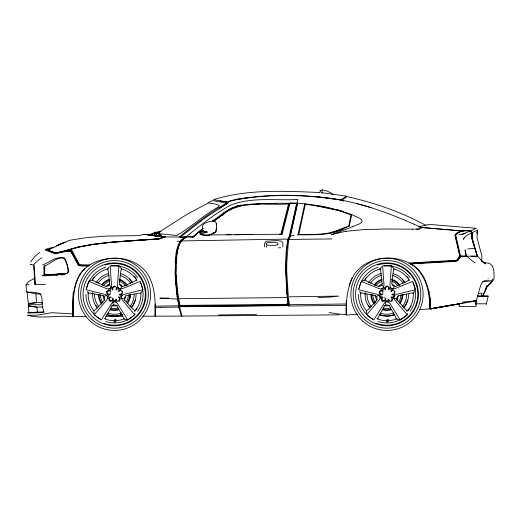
<?xml version="1.0" encoding="UTF-8"?>
<svg xmlns="http://www.w3.org/2000/svg" width="520" height="520" viewBox="0 0 520 520"><rect width="100%" height="100%" fill="white"/><g stroke="black" fill="none" stroke-linecap="round" stroke-linejoin="round"><path stroke-width="0.78" d="M72.65 313.878L51.747 312.709L36.666 315.218L27.508 315.218C42.322 319.332 57.648 314.815 72.67 316.836C72.657 304.447 72.339 291.655 77.058 279.955C82.154 266.201 96.934 259.415 110.734 258.433C126.685 256.789 144.508 264.004 150.527 279.786C155.48 291.239 155.344 303.933 155.109 316.18L142.935 316.212M114.231 322.114L114.231 320.229L114.816 319.54L115.765 319.8L115.765 320.651L114.816 320.911L114.231 320.229M114.816 322.166L114.816 320.911M115.765 321.906L115.765 319.8M357.481 314.19L346.249 315.029L346.249 300.437M386.711 322.114L386.711 320.229L387.303 319.54L388.251 319.8L388.251 320.651L387.303 320.911L386.711 320.229M387.303 322.166L387.303 320.911M388.251 321.906L388.251 319.8M203.469 230.802L200.031 232.394L200.629 234.058C205.296 235.872 210.802 235.378 214.844 232.317L211.776 233.617M155.22 303.999L155.109 316.18L181.675 316.089M481.787 261.664L481.897 256.061L476.996 237.484L477.425 230.529M216.469 227.799L215.56 231.985M107.965 291.538L112.567 288.015L113.139 286.644L114.51 286.072L115.882 286.644L116.454 288.015L119.931 290.543L121.413 290.661L122.382 291.792L122.265 293.274L121.134 294.236L119.203 299.709M380.445 291.538L385.053 288.015L385.619 286.644L386.997 286.072L388.369 286.644L388.934 288.015L392.412 290.543L393.894 290.661L394.862 291.792L394.745 293.274L393.614 294.236L391.69 299.709M134.947 313.469L134.803 314.841L127.731 319.982L117.65 303.791L116.227 302.185L114.51 301.815L112.801 302.185L111.371 303.791L101.29 319.982L94.218 314.841L106.502 300.248L107.588 298.396L107.413 296.654L106.528 295.139L104.559 294.275L86.047 289.692L88.751 281.378L106.424 288.555L108.517 289.01L110.123 288.308L111.293 287.001L111.501 284.863L110.142 265.837L118.885 265.837L121.648 268.925L120.828 270.861L119.32 283.94L120.666 285.877L122.922 286.553L134.894 281.079L136.481 279.702M407.426 313.469L407.29 314.841L400.218 319.982L390.137 303.791L388.707 302.185L386.997 301.815L385.281 302.185L383.857 303.791L373.776 319.982L366.704 314.841L378.982 300.248L380.068 298.396L379.893 296.654L379.009 295.139L377.046 294.275L358.527 289.692L361.231 281.378L378.904 288.555L381.004 289.01L382.603 288.308L383.773 287.001L383.988 284.863L382.623 265.837L391.365 265.837L394.134 268.925L393.315 270.861L391.807 283.94L393.146 285.877L395.408 286.553L407.375 281.079L408.967 279.702M134.803 314.841L122.519 300.248L121.433 298.396L121.615 296.654L122.492 295.139L124.462 294.275L142.974 289.692L140.276 281.378L122.603 288.555L120.503 289.01L118.898 288.308L117.734 287.001L117.52 284.863L118.885 265.837M407.29 314.841L395.005 300.248L393.919 298.396L394.095 296.654L394.979 295.139L396.942 294.275L415.46 289.692L412.757 281.378L395.083 288.555L392.99 289.01L391.385 288.308L390.215 287.001L390.007 284.863L391.365 265.837M121.173 298.389L121.362 296.569L122.272 294.99M393.653 298.389L393.841 296.569L394.758 294.99M44.791 265.59L44.57 274.586L62.589 273.949M321.913 193.511L322.186 191.152M175.851 263.413L176.202 260.377M176.378 258.863L176.728 255.827M176.904 254.312L177.255 251.284M92.606 294.444L92.82 292.832M365.092 294.444L365.3 292.832M135.226 310.713L133.425 309.634L124.52 299.936L124.469 297.583L125.898 295.704L138.801 293.098L140.894 293.28L142.279 290.888M407.713 310.713L405.912 309.634L397.007 299.936L396.949 297.583L398.379 295.704L411.281 293.098L413.374 293.28L414.765 290.888M288.262 295.854L286.709 271.057L286.774 262.529L288.269 243.503L289.036 239.064L290.803 235.827L289.978 235.833L288.243 239.07L286.735 250.016L286.013 262.535L285.948 271.07L287.502 295.861L288.646 304.986L289.406 304.974L288.509 298.077M88.53 292.136L88.14 294.346A26.37 26.37 0 0 0 93.177 309.849L94.25 310.889M361.01 292.136L360.62 294.346A26.37 26.37 0 0 0 365.657 309.849L366.737 310.889M129.779 298.578L130.611 294.444M402.266 298.578L403.098 294.444M212.251 221.169C221.169 215.176 229.508 207.044 240.533 205.244C259.266 203.008 278.194 203.073 297.031 203.463L297.863 199.453C275.704 200.844 251.862 196.703 230.737 205.114C214.377 213.739 200.2 225.856 185.608 237.081C173.114 243.88 176.293 261.333 175.084 273.189C175.806 284.329 176.527 295.555 179.062 306.469L288.346 305.377C286.598 294.151 286.351 282.776 285.656 271.459C286.403 259.382 284.7 246.116 289.985 234.949M352.255 226.817L359.691 223.737L361.329 222.671L362.05 221.182L361.66 219.707L360.185 218.543L351.722 214.624L351.052 214.994L348.693 226.129C333.372 234.488 315.868 235.02 298.812 234.422L297.901 234.858L304.824 203.775L323.544 206.394L343.564 211.523M351.722 214.624L349.2 226.538L348.693 226.129L329.972 233.083M298.812 234.422L305.305 204.386L304.824 203.775L297.024 203.483M492.668 279.136L492.303 280.846L486.642 286.761L485.491 288.802L486.018 288.808L487.045 286.767L487.532 286.786L493.916 279.227C494.065 273.93 494.969 264.55 488.15 263.055L483.132 262.594M290.316 233.435L290.979 230.399M291.311 228.878L296.855 204.23M319.93 192.692L320.346 190.847L322.303 189.963L327.19 191.074L331.052 193.044L331.819 194.194M105.346 319.105L105.82 317.057L112.288 305.597L114.51 304.811L116.74 305.597L123.201 317.057L123.676 319.105M377.825 319.105L378.3 317.057L384.768 305.597L386.997 304.811L389.22 305.597L395.688 317.057L396.162 319.105M486.239 304.447L488.176 296.088L477.425 296.114M112.71 299.163L112.366 300.606L111.098 301.386L109.648 301.041L108.875 299.774L109.22 298.324L107.562 292.767M385.19 299.163L384.846 300.606L383.578 301.386L382.135 301.041L381.355 299.774L381.7 298.324L380.049 292.767M280.852 234.618L288.574 203.925L289.425 203.287M179.205 244.55L180.674 240.936L288.639 239.07L290.394 235.833L297.7 203.086L290.101 202.891L281.996 234.65L281.528 234.221L289.25 203.535M68.575 271.518L68.855 270.426M481.41 295.432L481.995 293.176L478.107 293.43M156.709 236.522L156.812 234.403L154.602 233.083L155.798 232.128L156.215 232.499L154.915 233.525L154.602 233.083M177.469 250.523L178.964 245.186M110.546 292.637L109.805 294.918L107.53 294.177M383.032 292.637L382.291 294.918L380.01 294.177M176.098 253.832L177.385 250.088M177.899 248.586L178.666 246.337M179.439 244.088L180.213 241.839M463.392 239.688L464.126 237.594M179.998 241.332C172.432 262.048 175.383 284.85 179.355 306.079L180.122 306.065C177.606 295.152 176.846 283.933 176.137 272.786C177.385 261.125 174.129 243.815 186.355 237.042L185.269 237.166L179.998 241.332L177.06 241.196M42.88 306.885L36.874 307.106L28.964 305.728L28.197 304.726L28.795 303.849L36.511 302.64L42.718 302.419M349.187 285.123L352.105 277.7M115.882 289.393L116.454 288.015M388.369 289.393L388.934 288.015M482.788 295.802L487.091 285.5M92.541 279.702L94.127 281.079L106.099 286.553L108.362 285.877L109.701 283.94L108.192 270.861L107.374 268.925L109.22 266.864M365.027 279.702L366.613 281.079L378.579 286.553L380.841 285.877L382.181 283.94L380.679 270.861L379.86 268.925L381.7 266.864M135.363 300.072L132.951 305.182L131.001 307.723M407.849 300.072L405.438 305.182L403.488 307.723M92.19 280.858L93.177 278.844A26.37 26.37 0 0 1 106.359 269.262L108.583 268.95M364.676 280.858L365.657 278.844A26.37 26.37 0 0 1 378.846 269.262L381.069 268.95M120.503 289.01L121.778 286.455M392.99 289.01L394.264 286.455M482.898 295.867L486.499 288.828M470.132 231.322L476.112 228.28M30.661 262.002L34.223 257.101L39.624 252.434M463.976 238.394C465.199 235.775 468.215 234.786 470.581 233.461M109.648 301.041L110.117 300.397L116.662 300.606L117.93 301.386L119.373 301.041L120.153 299.774L119.802 298.324L118.534 297.55M382.135 301.041L382.597 300.397L389.142 300.606L390.41 301.386L391.859 301.041L392.632 299.774L392.288 298.324L391.021 297.55M28.964 312.845L28.282 305.604L28.659 306.195L28.964 305.728M475.169 248.69L477.25 256.269L472.03 238.544L471.816 232.785L470.334 230.958C465.101 230.302 458.952 230.763 455.247 234.994L460.129 256.1L457.47 260.091L456.072 260.8L409.825 263.503C392.119 253.786 366.788 256.978 354.594 273.91C347.126 286.156 345.943 300.995 346.242 315.029M135.291 310.908L136.981 308.412M407.771 310.908L409.461 308.412M410.312 307.164L411.157 305.916M179.062 306.469L179.842 305.37M108.96 298.591L110.37 296.654M112.19 300.937L113.601 298.994L111.663 297.589M381.446 298.591L382.85 296.654M384.676 300.937L386.081 298.994L384.144 297.589M204.113 230.971L203.788 231.374L207.097 231.92L200.031 232.394M92.716 278.947L94.133 277.219M365.196 278.947L366.62 277.219M26.169 284.55L28.594 281.613L34.769 278.181M84.65 268.639C72.52 281.32 73.06 300.027 73.099 316.413L86.093 316.375M109.376 294.119L107.894 294.236L106.763 293.274L106.645 291.792L107.608 290.661L109.09 290.543L110.221 291.506M381.856 294.119L380.374 294.236L379.243 293.274L379.125 291.792L380.094 290.661L381.576 290.543L382.707 291.506M62.283 252.187L63.284 251.056L61.73 252.629M111.501 287.163L110.279 288.522L108.609 289.263M383.981 287.163L382.759 288.522L381.095 289.263M134.232 311.409L135.85 309.849A26.37 26.37 0 0 0 140.888 294.346L140.627 292.87M406.718 311.409L408.33 309.849A26.37 26.37 0 0 0 413.368 294.346L413.107 292.87M34.19 264.017L39.104 259.565L41.828 257.868M68.432 272.07L67.282 273.163L65.377 273.65M186.277 236.685L184.132 238.355M113.958 242.138L157.008 239.142L160.251 238.693L164.951 236.964L192.004 237.01L192.465 237.354L202.989 228.423M192.465 237.354L200.519 230.367M118.801 291.506L119.931 290.543M391.281 291.506L392.412 290.543M34.002 264.225L35.204 283.81L35.691 284.427M178.978 237.192C194.337 224.874 209.839 212.505 227.025 202.794L225.622 202.917L212.381 200.59L208.033 202.696M154.459 233.675L155.37 232.96L155.194 232.44L153.875 233.48L155.46 236.002M203.047 228.514L193.141 236.958L187.876 236.665M185.582 237.075L180.161 237.224L205.842 217.367L227.558 203.327L228.345 202.716L228.241 202.053L232.499 200.506M180.674 240.936L183.553 238.791M30.518 264.349L31.194 264.31C28.945 264.147 34.184 264.543 33.768 266.071L34.931 284.615L34.684 275.158M224.913 213.161L213.363 221.436C222.053 215.605 230.197 207.662 240.844 205.686M221.637 215.742L222.924 214.819M345.69 196.736L340.691 200.011C305.045 194.383 267.95 193.492 232.486 200.486M152.594 235.131L152.159 235.358L152.601 233.591L154.726 232.797L160.888 234.702L161.278 235.553L160.049 235.255M45.377 249.958L55.27 253.806L64.461 251.654L70.895 251.342L78.299 264.947L79.255 265.72L88.231 265.863L89.635 264.908L81.633 264.882L79.164 264.101L71.994 250.692L65.487 250.9L55.159 253.37L45.305 249.47M42.549 265.064C49.199 262.36 56.934 255.547 64.337 258.239C66.255 262.496 68.816 267.69 67.841 272.506L66.69 273.598L64.785 274.086L43.979 275.022L42.549 275.717M345.67 196.755L346.587 196.138L321.731 192.692M157.579 233.097L187.772 213.876L208.416 202.924L214.929 203.944L219.323 205.381L218.836 206.427L217.328 207.623C202.885 215.508 190.989 227.526 176.728 235.45L157.709 233.571M223.763 212.894L232.414 207.727M110.487 297.55L109.22 298.324L110.117 300.397M382.967 297.55L381.7 298.324L382.597 300.397M219.531 208.182L227.539 203.307M93.795 310.713L95.596 309.634L104.501 299.936L104.559 297.583L103.123 295.704L90.227 293.098L88.134 293.28L87.087 291.486M366.281 310.713L368.082 309.634L376.981 299.936L377.039 297.583L375.609 295.704L362.707 293.098L360.613 293.28L359.574 291.486M113.867 287.248L112.567 288.015L113.139 289.393M386.347 287.248L385.053 288.015L385.619 289.393M155.37 232.96L154.07 232.369L155.798 232.128M156.182 233.395L158.171 232.264L159.783 232.128M412.594 229.197L419.458 229.002L421.922 227.65L413.862 224.133M124.644 318.377L122.662 319.43A26.37 26.37 0 0 1 106.359 319.43L104.377 318.377M397.124 318.377L395.142 319.43A26.37 26.37 0 0 1 378.846 319.43L376.863 318.377M229.879 209.95C247.845 200.987 269.256 205.406 288.574 203.925M103.994 296.459L106.528 295.139M376.474 296.459L379.009 295.139M65.728 241.982L48.691 249.535L51.896 248.346M67.99 241.078L65.559 242.067M470.801 233.266L477.464 230.159M477.575 231.368C476.665 231.478 476.444 233.948 477.438 233.753M472.024 232.752L472.179 238.225L477.347 256.269L472.037 238.258L472.024 232.752L470.509 230.841C465.121 230.152 458.666 230.425 454.857 234.878L459.843 256.536L460.499 256.106L455.65 234.852C459.394 230.75 465.354 230.289 470.509 230.841M470.334 230.958L463.593 233.772L458.731 234.78M56.706 245.772L64.116 242.554L56.712 245.758L61.393 243.607M88.751 281.378L91.91 279.981M361.231 281.378L364.39 279.981M122.233 314.522C117.364 316.576 111.43 316.251 106.581 314.269M394.713 314.522C389.844 316.576 383.91 316.251 379.06 314.269M345.501 229.528L352.281 226.805M61.308 243.646L64.044 242.567M337.948 232.408L345.521 229.522M319.481 192.498C284.336 191.1 247.533 188.942 213.59 199.693L227.071 202.046L231.036 200.558M343.7 228.897C329.44 235.957 313.333 234.546 297.901 234.858M208.871 235.411L210.132 234.949L281.528 234.221M68.185 240.506L87.601 237.49L107.263 236.041L139.88 235.612L142.227 234.546L144.515 234.26L158.256 236.314L165.353 236.756L163.69 237.061L160.589 238.641L157.105 239.031L113.965 242.008L93.23 244.55M337.968 232.401L331.448 234.689L338.215 232.921M119.912 315.185L122.194 314.366M392.399 315.185L394.674 314.366M465.205 233.435L461.305 234.637M148.48 235.352L153.576 233.539M155.766 232.758L159.828 232.011M203.515 230.412L200.831 231.361L199.661 232.317L200.167 234.189L202.794 235.19L209.775 235.203M148.798 234.858L153.303 233.363M155.558 232.615L157.814 231.868L160.999 231.621M117.981 291.122L120.263 290.381M121.628 292.032L122.382 291.792M119.216 294.918L122.252 293.93M390.468 291.122L392.743 290.381M394.108 292.032L394.862 291.792M391.697 294.918L394.738 293.93M64.76 251.024C88.322 242.847 113.588 242.177 138.216 240.103C147.049 239.115 156.423 240.331 164.678 236.769L160.076 238.44L156.741 238.921L113.932 241.924L93.165 244.361L77.545 247.169M207.344 232.108L200.629 234.058M60.522 251.856L56.355 253.058L51.545 251.492M231.023 200.531C267.046 193.108 304.792 194.155 341.029 199.869M77.76 247.175L64.61 250.887L65.007 250.848M236.775 206.122L240.539 205.264M67.568 250.9L65.266 251.427L63.564 251.03M112.73 301.932L114.51 301.548L116.298 301.932M385.209 301.932L386.997 301.548L388.778 301.932M338.195 232.934L346.177 231.25M294.073 235.404L289.308 236.23L296.641 203.469L297.408 203.495L290.127 236.217L287.963 239.46L331.988 238.921M212.128 221.136C208.514 221.637 200.609 223.411 202.553 228.605M463.086 302.919L459.257 303.673L459.257 306.449M464.613 302.62L466.147 302.322M469.969 301.567L471.504 301.269M475.183 262.841L471.276 260.24L466.895 256.236L460.779 256.172L458.113 260.156L456.716 260.865L410.469 263.569C426.556 272.344 430.359 292.097 430.365 308.887L450.769 305M452.335 304.7L453.901 304.401M93.32 244.394L77.642 247.344L65.026 251.219L71.76 251.147L78.734 264.524L79.684 265.298L88.66 265.44M459.609 303.875L430.365 308.887L458.315 303.953M153.784 235.599L155.363 235.319M459.563 303.752L430.365 308.887L458.348 304.005M430.365 308.887L476.255 300.924L480.545 285.753L482.203 282.256L484.614 280.644L492.303 280.846L482.664 281.762M236.633 199.297L248.066 197.639M61.464 274.989L64.695 274.553M346.151 231.257L363.565 229.651M55.984 274.307L65.585 273.683M418.606 226.785L429.15 224.393L475.735 228.261M243.211 205.335L244.777 205.153M247.136 204.88L249.496 204.614M473.753 248.397L467.688 248.983M54.067 247.448L50.869 247.78L45.65 249.314L55.569 253.175L65.533 250.9L64.376 251.232L70.759 250.991L78.364 264.979L80.769 265.837L88.231 265.863M29.218 312.825L37.395 312.033L43.803 312.033M192.868 236.919L194.447 236.769M212.68 221.033L213.941 220.916C216.905 221.728 216.632 225.362 216.58 227.76A5.122 1.345 89.3 0 1 215.664 232.375L214.37 233.175L213.037 233.253M156.559 239.447L158.984 239.233M42.653 302.757L41.087 302.894L42.569 302.848M286.676 303.641L288.288 303.505L287.255 296.757M462.566 302.016L476.255 300.924L473.142 300.931M416.338 229.229L419.497 228.989M406.445 310.55L408.05 310.433M419.289 309.595L429.722 308.822L429.722 294.378M192.81 236.379L194.395 236.281M57.928 275.379L42.373 275.815M55.237 274.339L60.138 274.086M64.864 250.972L68.023 250.816M255.951 204.243L259.194 204.081M265.675 203.762L275.958 203.58M363.538 229.658L386.841 228.982L412.633 229.19M318 297.557L329.933 297.07L338.793 296.101L287.267 296.855M59.82 274.125L60.379 274.105M252.649 234.468L235.072 234.734M458.367 303.492L459.726 303.459M35.464 284.615L45.357 284.486M26 284.765L28.997 284.719M256.542 314.509L218.53 314.945M288.243 239.07L289.036 239.064M476.625 256.236L460.129 256.1M168.786 298.07L159.881 298.161L177.593 299.097M288.067 297.564L178.269 298.701L177.983 296.992M288.164 304.33L179.667 305.409L179.822 306.728L289.075 305.637M179.738 306.072L288.217 304.986M28.438 304.115L27.008 292.038L35.425 292.454L39.91 293.566L41.652 296.562L42.439 303.739M46.989 274.625L44.7 274.638L44.427 274.105M105.58 316.322L122.629 316.271M278.649 247.786L280.728 247.786M477.425 296.12L488.176 296.12M475.891 303.797L486.395 303.797M28.197 304.726L42.471 304.726L42.62 303.375M459.257 306.423L476.047 306.449L476.047 300.528M27.274 312.851L36.478 312.851L43.998 312.078L42.484 307.203L42.477 305.714M339.053 314.847L181.285 316.089L178.678 306.469L179.452 306.462L182.065 316.082M226.213 234.702L231.049 234.722M279.565 234.254L281.886 234.267M471.51 256.165L477.938 256.341L480.786 259.818M346.223 314.373L339.885 314.23L329.212 312.565M486.642 286.761L487.045 286.767M156.891 235.216L161.057 235.677L160.563 234.923M27.008 292.038L35.919 293.826L41.113 294.132M154.07 232.369L155.194 232.44M158.165 236.314L155.46 233.994M458.653 257.927L460.05 258.031M392.132 294.119L393.614 294.236M119.652 294.119L121.134 294.236M158.529 236.509L162.409 236.86M485.485 263.048L483.86 262.762L481.878 260.91M28.659 306.195L36.874 307.106L37.395 312.033M157.099 236.314L144.787 234.455M305.305 204.386C320.879 206.174 336.499 208.975 351.052 214.994M318.103 196.833L340.71 199.992M393.66 269.055L395.142 269.262A26.37 26.37 0 0 1 408.33 278.844L409.318 280.858M121.18 269.055L122.662 269.262A26.37 26.37 0 0 1 135.85 278.844L136.832 280.858M393.919 298.396L396.747 298.818M121.433 298.396L124.267 298.818M419.64 227.318L421.876 227.662M319.911 190.775L320.346 190.847M220.181 200.915L227.058 202.026M317.005 205.992L336.135 209.95M396.838 319.254L400.218 319.982M124.352 319.254L127.731 319.982M342.147 200.72L343.662 201.052M71.207 252.701L72.735 253.039M405.334 220.395C384.462 211.64 362.979 204.159 340.691 200.011L341.393 200.558L347.087 196.593C374.426 202.781 401.251 211.972 425.906 225.394M356.493 203.502L371.469 207.694M336.55 209.475L351.741 214.611M381.245 290.381L383.526 291.122M379.125 291.792L379.88 292.032M156.039 232.609L160.888 234.702M108.765 290.381L111.04 291.122M106.645 291.792L107.4 292.032M50.876 251.244L46.371 249.217M405.288 220.409L413.901 224.12M392.893 289.263L391.228 288.522L390.007 287.163M120.413 289.263L118.742 288.522L117.526 287.163M64.337 258.239C57.408 256.23 50.811 263.699 44.544 266.012L43.979 267.911L43.979 275.022M409.825 263.503C425.789 272.317 429.878 291.954 429.722 308.822M321.939 189.742L322.303 189.963M480.896 259.974L485.784 264.004M483.165 262.223L483.971 262.918M381.732 284.993L383.773 287.001M109.252 284.993L111.293 287.001M406.601 276.101L408.194 277.856M134.115 276.101L136.247 278.44M332.442 194.181L333.093 194.896M28.795 303.849L28.405 303.394L36.511 302.64L35.919 293.826M64.422 257.985C66.852 261.69 67.73 266.481 68.452 270.855M470.334 230.919L471.868 232.83M391.137 296.654L392.541 298.591M391.391 300.397L391.859 301.041M387.907 298.994L389.311 300.937M118.651 296.654L120.062 298.591M118.911 300.397L119.373 301.041M115.421 298.994L116.831 300.937M402.22 279.065L404.515 282.38M368.245 305.182L370.084 307.834M129.734 279.065L132.035 282.38M95.758 305.182L97.598 307.834M379.229 294.99L380.146 296.569L380.334 298.389M106.749 294.99L107.659 296.569L107.855 298.389M154.005 234.026L155.311 236.405M179.283 302.868L177.691 299.611L178.087 301.061L177.08 296.465M266.448 247.26L266.175 243.444M474.247 246.747L471.763 238.556L471.49 233.012M175.032 261.385L175.636 263.744M388.798 299.163L389.142 300.606M116.311 299.163L116.662 300.606M216.203 223.613L216.476 225.388M178.516 299.975L179.283 303.784M465.166 250.725L466.251 256.165L465.056 249.672M385.281 302.185L385.756 305.006M112.801 302.185L113.269 305.006M177.242 298.025L177.697 300.898M286.917 294.508L286.598 290.602M175.767 281.853L176.118 284.161L176.007 281.853M44.291 267.039L44.584 269.081M429.455 294.203L430.293 301.795L430.06 298.123M177.261 290.635L176.911 287.437M177.444 292.221L177.808 295.399M366.347 311.402L366.632 314.151M176.332 281.814L176.664 285.025M176.599 291.785L176.924 294.905M93.867 311.402L94.146 314.151M34.184 268.222L34.58 273.565M26 285.038L26.637 291.785M44.005 266.318L44.226 268.671M44.727 274.157L44.87 275.724M429.124 291.258L429.24 292.611M488.046 278.531L488.072 278.902M429.981 299.644L430.3 304.889M176.312 287.209L176.41 288.736M175.89 275.034L176.202 280.261M44.791 273.5L44.85 275.678M73.067 293.092L73.099 316.413M475.891 300.898L475.891 304.558M388.993 287.651L388.993 290.05M386.997 286.072L386.997 286.865M385.001 287.651L385.001 290.05M282.834 247.039L282.834 243.263L282.302 242.053L281.346 241.124L277.173 240.578L266.019 241.241L264.596 243.36L264.596 246.948M116.506 287.651L116.506 290.05M114.51 286.072L114.51 286.865M112.515 287.651L112.515 290.05M75.419 258.252L75.419 259.838M408.59 294.444A21.749 21.749 0 0 1 403.839 308.002M394.784 314.691A21.749 21.749 0 0 1 379.659 314.971M369.837 308.002A21.749 21.749 0 0 1 365.151 292.825M368.42 282.874A21.749 21.749 0 0 1 381.212 273.436M393.244 273.656A21.749 21.749 0 0 1 405.256 282.88M136.103 294.444A21.749 21.749 0 0 1 131.359 308.002M122.298 314.691A21.749 21.749 0 0 1 107.178 314.971M97.351 308.002A21.749 21.749 0 0 1 92.671 292.825M95.94 282.874A21.749 21.749 0 0 1 108.726 273.436M120.763 273.656A21.749 21.749 0 0 1 132.776 282.88M377.481 265.05A30.816 30.816 0 0 1 417.807 295.165A30.816 30.816 0 0 1 375.966 323.128M413.101 282.724A28.581 28.581 0 0 1 410.111 311.142M406.113 315.582A28.581 28.581 0 0 1 378.163 321.522M372.704 319.092A28.581 28.581 0 0 1 358.416 294.346M359.041 288.405A28.581 28.581 0 0 1 378.163 267.169M384.007 265.928A28.581 28.581 0 0 1 410.111 277.55M402.168 294.444A15.327 15.327 0 0 1 400.114 302.107M390.806 309.25A15.327 15.327 0 0 1 382.87 309.25M374.439 303.453A15.327 15.327 0 0 1 371.514 294.444M374.439 285.435A15.327 15.327 0 0 1 382.109 279.864M391.573 279.864A15.327 15.327 0 0 1 399.243 285.435M402.812 294.444A15.971 15.971 0 0 1 399.925 303.602M390.975 309.868A15.971 15.971 0 0 1 382.707 309.868M374.166 304.168A15.971 15.971 0 0 1 370.871 294.444M374.166 284.719A15.971 15.971 0 0 1 382.044 279.214M391.638 279.214A15.971 15.971 0 0 1 399.925 285.285M398.216 295.939A11.473 11.473 0 0 1 396.779 300.183M389.812 305.526A11.473 11.473 0 0 1 383.871 305.526M376.903 300.183A11.473 11.473 0 0 1 375.388 295.191M378.723 286.332A11.473 11.473 0 0 1 382.447 283.842M392.574 284.505A11.473 11.473 0 0 1 394.953 286.332M400.862 295.172A14.046 14.046 0 0 1 399.003 301.464M390.475 308.009A14.046 14.046 0 0 1 383.201 308.009M375.479 302.699A14.046 14.046 0 0 1 372.794 294.444M375.928 285.603A14.046 14.046 0 0 1 381.81 281.333M391.872 281.333A14.046 14.046 0 0 1 397.748 285.603M406.66 294.444A19.825 19.825 0 0 1 402.337 306.807M394.075 312.897A19.825 19.825 0 0 1 380.296 313.157M371.345 306.807A19.825 19.825 0 0 1 367.016 294.444M370.454 283.283A19.825 19.825 0 0 1 381.706 275.294M392.678 275.502A19.825 19.825 0 0 1 403.221 283.283M104.995 265.05A30.816 30.816 0 0 1 145.321 295.165A30.816 30.816 0 0 1 103.48 323.128M140.621 282.724A28.581 28.581 0 0 1 137.631 311.142M133.633 315.582A28.581 28.581 0 0 1 105.684 321.522M100.224 319.092A28.581 28.581 0 0 1 85.937 294.346M86.56 288.405A28.581 28.581 0 0 1 105.684 267.169M111.527 265.928A28.581 28.581 0 0 1 137.631 277.55M129.681 294.444A15.327 15.327 0 0 1 127.627 302.107M118.32 309.25A15.327 15.327 0 0 1 110.39 309.25M101.953 303.453A15.327 15.327 0 0 1 99.028 294.444M101.953 285.435A15.327 15.327 0 0 1 109.623 279.864M119.087 279.864A15.327 15.327 0 0 1 126.757 285.435M130.325 294.444A15.971 15.971 0 0 1 127.439 303.602M118.489 309.868A15.971 15.971 0 0 1 110.221 309.868M101.686 304.168A15.971 15.971 0 0 1 98.384 294.444M101.686 284.719A15.971 15.971 0 0 1 109.558 279.214M119.151 279.214A15.971 15.971 0 0 1 127.439 285.285M125.73 295.939A11.473 11.473 0 0 1 124.293 300.183M117.325 305.526A11.473 11.473 0 0 1 111.384 305.526M104.416 300.183A11.473 11.473 0 0 1 102.901 295.191M106.242 286.332A11.473 11.473 0 0 1 109.967 283.842M120.094 284.505A11.473 11.473 0 0 1 122.473 286.332M128.381 295.172A14.046 14.046 0 0 1 126.516 301.464M117.988 308.009A14.046 14.046 0 0 1 110.721 308.009M102.992 302.699A14.046 14.046 0 0 1 100.315 294.444M103.441 285.603A14.046 14.046 0 0 1 109.323 281.333M119.385 281.333A14.046 14.046 0 0 1 125.268 285.603M134.18 294.444A19.825 19.825 0 0 1 129.851 306.807M121.596 312.897A19.825 19.825 0 0 1 107.816 313.157M98.859 306.807A19.825 19.825 0 0 1 94.536 294.444M97.974 283.283A19.825 19.825 0 0 1 109.226 275.294M120.192 275.502A19.825 19.825 0 0 1 130.734 283.283M346.372 303.979L346.333 305.298L288.399 306.033L288.301 304.714L346.372 303.979M460.025 255.431L457.21 259.642L455.962 260.28L408.987 263.016L410.605 263.952L455.865 261.365L457.834 260.39L460.779 256.172L460.025 255.431M277.622 244.744L274.807 245.421L267.95 245.167L266.832 244.673A1.423 1.397 0 0 1 266.832 243.009L267.95 242.515L274.807 242.261L277.622 242.938A1.722 1.69 0 0 1 277.622 244.744M185.107 237.061L184.594 237.556L186.089 237.075L185.107 237.061M461.779 230.925L421.714 227.513L461.779 230.925M160.219 307.333L155.201 307.483L155.188 306.156L178.99 305.806L179.147 307.125L160.219 307.333M362.824 321.185A36.114 36.114 0 0 0 422.312 301.853A36.114 36.114 0 0 0 375.83 260A36.114 36.114 0 0 0 362.824 321.185M90.344 321.185A36.114 36.114 0 0 0 149.832 301.853A36.114 36.114 0 0 0 103.35 260A36.114 36.114 0 0 0 90.344 321.185M364.364 319.469A33.806 33.806 0 0 0 420.056 301.373A33.806 33.806 0 0 0 376.538 262.19A33.806 33.806 0 0 0 364.364 319.469M365.963 317.707A31.434 31.434 0 0 0 417.749 300.878A31.434 31.434 0 0 0 377.286 264.446A31.434 31.434 0 0 0 365.963 317.707M91.884 319.469A33.806 33.806 0 0 0 147.576 301.373A33.806 33.806 0 0 0 104.059 262.19A33.806 33.806 0 0 0 91.884 319.469M93.483 317.707A31.434 31.434 0 0 0 145.269 300.878A31.434 31.434 0 0 0 104.799 264.446A31.434 31.434 0 0 0 93.483 317.707"/></g></svg>
